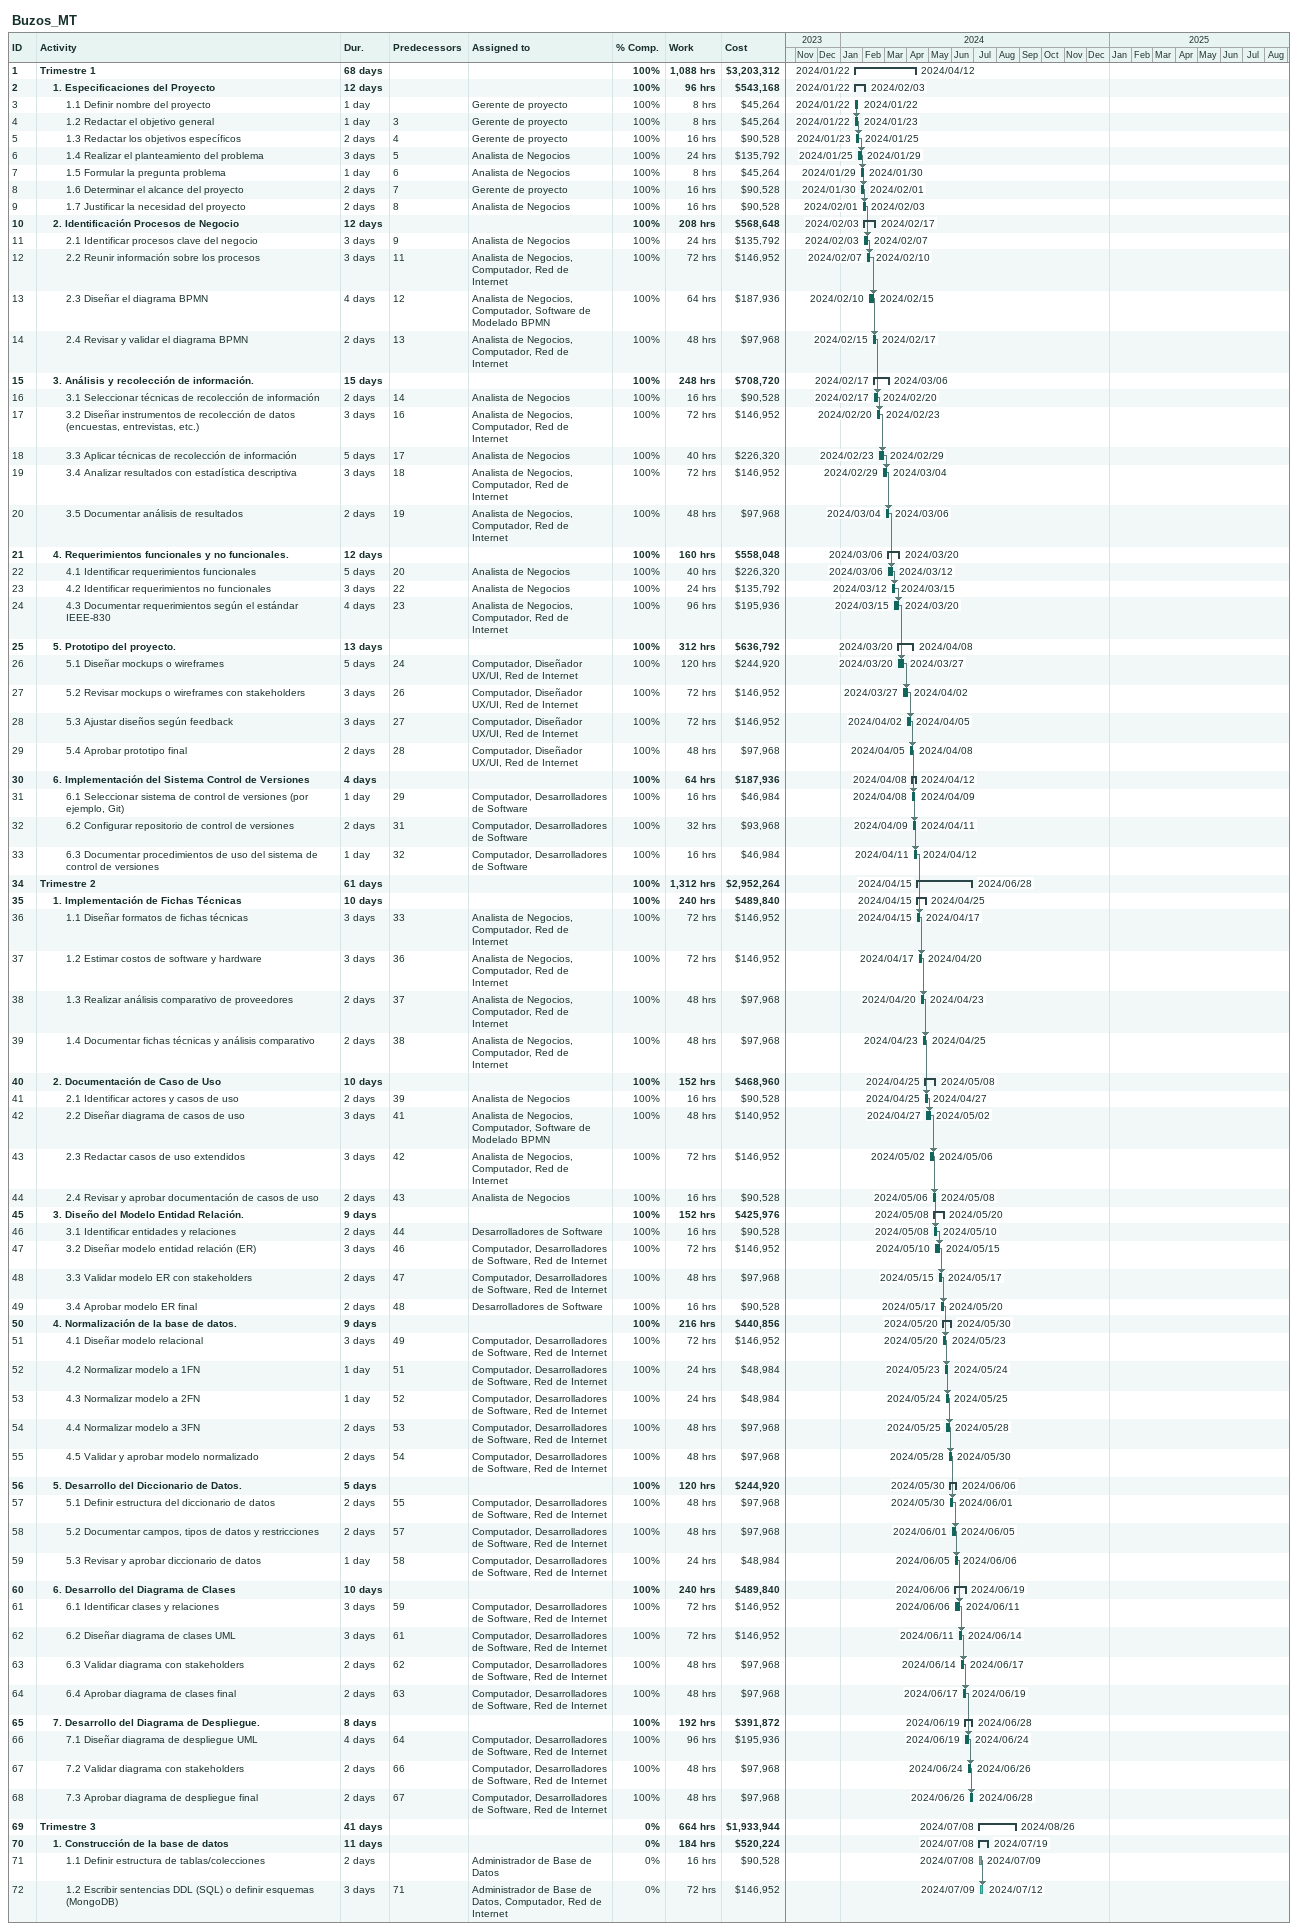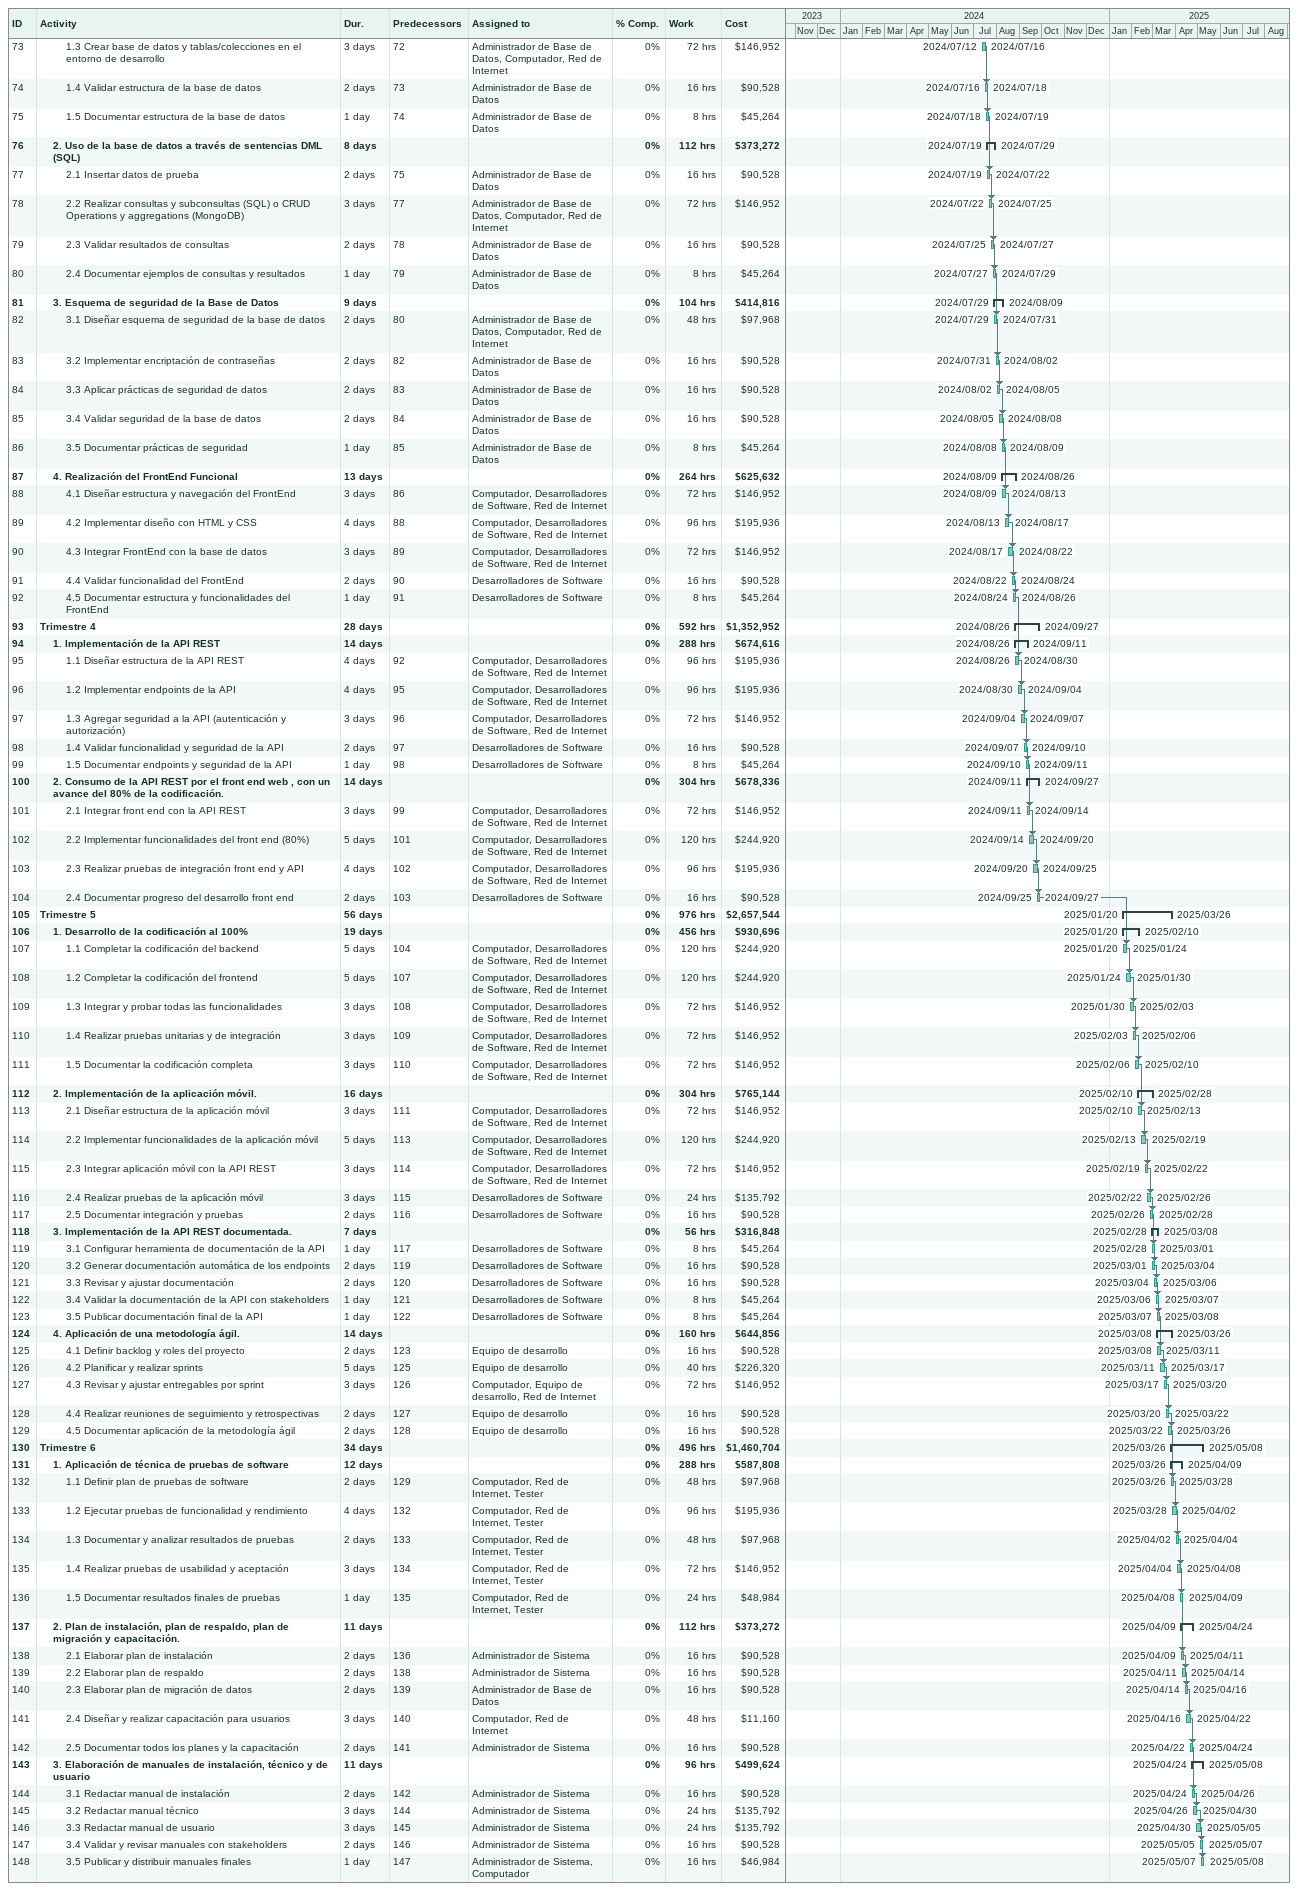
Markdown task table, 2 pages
Buzos_MT

| ID | Level | Task | Duration | Start | Finish | Predecessors | Resources | % complete | Work (h) | Cost ($) |
|---|---|---|---|---|---|---|---|---|---|---|
| 1 | 1 | **Trimestre 1** | 68d | 2024-01-22 | 2024-04-12 |  |  | 100 | 1088 | 3203312 |
| 2 | 2 | **1. Especificaciones del Proyecto** | 12d | 2024-01-22 | 2024-02-03 |  |  | 100 | 96 | 543168 |
| 3 | 3 | 1.1 Definir nombre del proyecto | 1d | 2024-01-22 | 2024-01-22 |  | Gerente de proyecto | 100 | 8 | 45264 |
| 4 | 3 | 1.2 Redactar el objetivo general | 1d | 2024-01-22 | 2024-01-23 | 3 | Gerente de proyecto | 100 | 8 | 45264 |
| 5 | 3 | 1.3 Redactar los objetivos específicos | 2d | 2024-01-23 | 2024-01-25 | 4 | Gerente de proyecto | 100 | 16 | 90528 |
| 6 | 3 | 1.4 Realizar el planteamiento del problema | 3d | 2024-01-25 | 2024-01-29 | 5 | Analista de Negocios | 100 | 24 | 135792 |
| 7 | 3 | 1.5 Formular la pregunta problema | 1d | 2024-01-29 | 2024-01-30 | 6 | Analista de Negocios | 100 | 8 | 45264 |
| 8 | 3 | 1.6 Determinar el alcance del proyecto | 2d | 2024-01-30 | 2024-02-01 | 7 | Gerente de proyecto | 100 | 16 | 90528 |
| 9 | 3 | 1.7 Justificar la necesidad del proyecto | 2d | 2024-02-01 | 2024-02-03 | 8 | Analista de Negocios | 100 | 16 | 90528 |
| 10 | 2 | **2. Identificación Procesos de Negocio** | 12d | 2024-02-03 | 2024-02-17 |  |  | 100 | 208 | 568648 |
| 11 | 3 | 2.1 Identificar procesos clave del negocio | 3d | 2024-02-03 | 2024-02-07 | 9 | Analista de Negocios | 100 | 24 | 135792 |
| 12 | 3 | 2.2 Reunir información sobre los procesos | 3d | 2024-02-07 | 2024-02-10 | 11 | Analista de Negocios, Computador, Red de Internet | 100 | 72 | 146952 |
| 13 | 3 | 2.3 Diseñar el diagrama BPMN | 4d | 2024-02-10 | 2024-02-15 | 12 | Analista de Negocios, Computador, Software de Modelado BPMN | 100 | 64 | 187936 |
| 14 | 3 | 2.4 Revisar y validar el diagrama BPMN | 2d | 2024-02-15 | 2024-02-17 | 13 | Analista de Negocios, Computador, Red de Internet | 100 | 48 | 97968 |
| 15 | 2 | **3. Análisis y recolección de información.** | 15d | 2024-02-17 | 2024-03-06 |  |  | 100 | 248 | 708720 |
| 16 | 3 | 3.1 Seleccionar técnicas de recolección de información | 2d | 2024-02-17 | 2024-02-20 | 14 | Analista de Negocios | 100 | 16 | 90528 |
| 17 | 3 | 3.2 Diseñar instrumentos de recolección de datos (encuestas, entrevistas, etc.) | 3d | 2024-02-20 | 2024-02-23 | 16 | Analista de Negocios, Computador, Red de Internet | 100 | 72 | 146952 |
| 18 | 3 | 3.3 Aplicar técnicas de recolección de información | 5d | 2024-02-23 | 2024-02-29 | 17 | Analista de Negocios | 100 | 40 | 226320 |
| 19 | 3 | 3.4 Analizar resultados con estadística descriptiva | 3d | 2024-02-29 | 2024-03-04 | 18 | Analista de Negocios, Computador, Red de Internet | 100 | 72 | 146952 |
| 20 | 3 | 3.5 Documentar análisis de resultados | 2d | 2024-03-04 | 2024-03-06 | 19 | Analista de Negocios, Computador, Red de Internet | 100 | 48 | 97968 |
| 21 | 2 | **4. Requerimientos funcionales y no funcionales.** | 12d | 2024-03-06 | 2024-03-20 |  |  | 100 | 160 | 558048 |
| 22 | 3 | 4.1 Identificar requerimientos funcionales | 5d | 2024-03-06 | 2024-03-12 | 20 | Analista de Negocios | 100 | 40 | 226320 |
| 23 | 3 | 4.2 Identificar requerimientos no funcionales | 3d | 2024-03-12 | 2024-03-15 | 22 | Analista de Negocios | 100 | 24 | 135792 |
| 24 | 3 | 4.3 Documentar requerimientos según el estándar IEEE-830 | 4d | 2024-03-15 | 2024-03-20 | 23 | Analista de Negocios, Computador, Red de Internet | 100 | 96 | 195936 |
| 25 | 2 | **5. Prototipo del proyecto.** | 13d | 2024-03-20 | 2024-04-08 |  |  | 100 | 312 | 636792 |
| 26 | 3 | 5.1 Diseñar mockups o wireframes | 5d | 2024-03-20 | 2024-03-27 | 24 | Computador, Diseñador UX/UI, Red de Internet | 100 | 120 | 244920 |
| 27 | 3 | 5.2 Revisar mockups o wireframes con stakeholders | 3d | 2024-03-27 | 2024-04-02 | 26 | Computador, Diseñador UX/UI, Red de Internet | 100 | 72 | 146952 |
| 28 | 3 | 5.3 Ajustar diseños según feedback | 3d | 2024-04-02 | 2024-04-05 | 27 | Computador, Diseñador UX/UI, Red de Internet | 100 | 72 | 146952 |
| 29 | 3 | 5.4 Aprobar prototipo final | 2d | 2024-04-05 | 2024-04-08 | 28 | Computador, Diseñador UX/UI, Red de Internet | 100 | 48 | 97968 |
| 30 | 2 | **6. Implementación del Sistema Control de Versiones** | 4d | 2024-04-08 | 2024-04-12 |  |  | 100 | 64 | 187936 |
| 31 | 3 | 6.1 Seleccionar sistema de control de versiones (por ejemplo, Git) | 1d | 2024-04-08 | 2024-04-09 | 29 | Computador, Desarrolladores de Software | 100 | 16 | 46984 |
| 32 | 3 | 6.2 Configurar repositorio de control de versiones | 2d | 2024-04-09 | 2024-04-11 | 31 | Computador, Desarrolladores de Software | 100 | 32 | 93968 |
| 33 | 3 | 6.3 Documentar procedimientos de uso del sistema de control de versiones | 1d | 2024-04-11 | 2024-04-12 | 32 | Computador, Desarrolladores de Software | 100 | 16 | 46984 |
| 34 | 1 | **Trimestre 2** | 61d | 2024-04-15 | 2024-06-28 |  |  | 100 | 1312 | 2952264 |
| 35 | 2 | **1. Implementación de Fichas Técnicas** | 10d | 2024-04-15 | 2024-04-25 |  |  | 100 | 240 | 489840 |
| 36 | 3 | 1.1 Diseñar formatos de fichas técnicas | 3d | 2024-04-15 | 2024-04-17 | 33 | Analista de Negocios, Computador, Red de Internet | 100 | 72 | 146952 |
| 37 | 3 | 1.2 Estimar costos de software y hardware | 3d | 2024-04-17 | 2024-04-20 | 36 | Analista de Negocios, Computador, Red de Internet | 100 | 72 | 146952 |
| 38 | 3 | 1.3 Realizar análisis comparativo de proveedores | 2d | 2024-04-20 | 2024-04-23 | 37 | Analista de Negocios, Computador, Red de Internet | 100 | 48 | 97968 |
| 39 | 3 | 1.4 Documentar fichas técnicas y análisis comparativo | 2d | 2024-04-23 | 2024-04-25 | 38 | Analista de Negocios, Computador, Red de Internet | 100 | 48 | 97968 |
| 40 | 2 | **2. Documentación de Caso de Uso** | 10d | 2024-04-25 | 2024-05-08 |  |  | 100 | 152 | 468960 |
| 41 | 3 | 2.1 Identificar actores y casos de uso | 2d | 2024-04-25 | 2024-04-27 | 39 | Analista de Negocios | 100 | 16 | 90528 |
| 42 | 3 | 2.2 Diseñar diagrama de casos de uso | 3d | 2024-04-27 | 2024-05-02 | 41 | Analista de Negocios, Computador, Software de Modelado BPMN | 100 | 48 | 140952 |
| 43 | 3 | 2.3 Redactar casos de uso extendidos | 3d | 2024-05-02 | 2024-05-06 | 42 | Analista de Negocios, Computador, Red de Internet | 100 | 72 | 146952 |
| 44 | 3 | 2.4 Revisar y aprobar documentación de casos de uso | 2d | 2024-05-06 | 2024-05-08 | 43 | Analista de Negocios | 100 | 16 | 90528 |
| 45 | 2 | **3. Diseño del Modelo Entidad Relación.** | 9d | 2024-05-08 | 2024-05-20 |  |  | 100 | 152 | 425976 |
| 46 | 3 | 3.1 Identificar entidades y relaciones | 2d | 2024-05-08 | 2024-05-10 | 44 | Desarrolladores de Software | 100 | 16 | 90528 |
| 47 | 3 | 3.2 Diseñar modelo entidad relación (ER) | 3d | 2024-05-10 | 2024-05-15 | 46 | Computador, Desarrolladores de Software, Red de Internet | 100 | 72 | 146952 |
| 48 | 3 | 3.3 Validar modelo ER con stakeholders | 2d | 2024-05-15 | 2024-05-17 | 47 | Computador, Desarrolladores de Software, Red de Internet | 100 | 48 | 97968 |
| 49 | 3 | 3.4 Aprobar modelo ER final | 2d | 2024-05-17 | 2024-05-20 | 48 | Desarrolladores de Software | 100 | 16 | 90528 |
| 50 | 2 | **4. Normalización de la base de datos.** | 9d | 2024-05-20 | 2024-05-30 |  |  | 100 | 216 | 440856 |
| 51 | 3 | 4.1 Diseñar modelo relacional | 3d | 2024-05-20 | 2024-05-23 | 49 | Computador, Desarrolladores de Software, Red de Internet | 100 | 72 | 146952 |
| 52 | 3 | 4.2 Normalizar modelo a 1FN | 1d | 2024-05-23 | 2024-05-24 | 51 | Computador, Desarrolladores de Software, Red de Internet | 100 | 24 | 48984 |
| 53 | 3 | 4.3 Normalizar modelo a 2FN | 1d | 2024-05-24 | 2024-05-25 | 52 | Computador, Desarrolladores de Software, Red de Internet | 100 | 24 | 48984 |
| 54 | 3 | 4.4 Normalizar modelo a 3FN | 2d | 2024-05-25 | 2024-05-28 | 53 | Computador, Desarrolladores de Software, Red de Internet | 100 | 48 | 97968 |
| 55 | 3 | 4.5 Validar y aprobar modelo normalizado | 2d | 2024-05-28 | 2024-05-30 | 54 | Computador, Desarrolladores de Software, Red de Internet | 100 | 48 | 97968 |
| 56 | 2 | **5. Desarrollo del Diccionario de Datos.** | 5d | 2024-05-30 | 2024-06-06 |  |  | 100 | 120 | 244920 |
| 57 | 3 | 5.1 Definir estructura del diccionario de datos | 2d | 2024-05-30 | 2024-06-01 | 55 | Computador, Desarrolladores de Software, Red de Internet | 100 | 48 | 97968 |
| 58 | 3 | 5.2 Documentar campos, tipos de datos y restricciones | 2d | 2024-06-01 | 2024-06-05 | 57 | Computador, Desarrolladores de Software, Red de Internet | 100 | 48 | 97968 |
| 59 | 3 | 5.3 Revisar y aprobar diccionario de datos | 1d | 2024-06-05 | 2024-06-06 | 58 | Computador, Desarrolladores de Software, Red de Internet | 100 | 24 | 48984 |
| 60 | 2 | **6. Desarrollo del Diagrama de Clases** | 10d | 2024-06-06 | 2024-06-19 |  |  | 100 | 240 | 489840 |
| 61 | 3 | 6.1 Identificar clases y relaciones | 3d | 2024-06-06 | 2024-06-11 | 59 | Computador, Desarrolladores de Software, Red de Internet | 100 | 72 | 146952 |
| 62 | 3 | 6.2 Diseñar diagrama de clases UML | 3d | 2024-06-11 | 2024-06-14 | 61 | Computador, Desarrolladores de Software, Red de Internet | 100 | 72 | 146952 |
| 63 | 3 | 6.3 Validar diagrama con stakeholders | 2d | 2024-06-14 | 2024-06-17 | 62 | Computador, Desarrolladores de Software, Red de Internet | 100 | 48 | 97968 |
| 64 | 3 | 6.4 Aprobar diagrama de clases final | 2d | 2024-06-17 | 2024-06-19 | 63 | Computador, Desarrolladores de Software, Red de Internet | 100 | 48 | 97968 |
| 65 | 2 | **7. Desarrollo del Diagrama de Despliegue.** | 8d | 2024-06-19 | 2024-06-28 |  |  | 100 | 192 | 391872 |
| 66 | 3 | 7.1 Diseñar diagrama de despliegue UML | 4d | 2024-06-19 | 2024-06-24 | 64 | Computador, Desarrolladores de Software, Red de Internet | 100 | 96 | 195936 |
| 67 | 3 | 7.2 Validar diagrama con stakeholders | 2d | 2024-06-24 | 2024-06-26 | 66 | Computador, Desarrolladores de Software, Red de Internet | 100 | 48 | 97968 |
| 68 | 3 | 7.3 Aprobar diagrama de despliegue final | 2d | 2024-06-26 | 2024-06-28 | 67 | Computador, Desarrolladores de Software, Red de Internet | 100 | 48 | 97968 |
| 69 | 1 | **Trimestre 3** | 41d | 2024-07-08 | 2024-08-26 |  |  | 0 | 664 | 1933944 |
| 70 | 2 | **1. Construcción de la base de datos** | 11d | 2024-07-08 | 2024-07-19 |  |  | 0 | 184 | 520224 |
| 71 | 3 | 1.1 Definir estructura de tablas/colecciones | 2d | 2024-07-08 | 2024-07-09 |  | Administrador de Base de Datos | 0 | 16 | 90528 |
| 72 | 3 | 1.2 Escribir sentencias DDL (SQL) o definir esquemas (MongoDB) | 3d | 2024-07-09 | 2024-07-12 | 71 | Administrador de Base de Datos, Computador, Red de Internet | 0 | 72 | 146952 |
| 73 | 3 | 1.3 Crear base de datos y tablas/colecciones en el entorno de desarrollo | 3d | 2024-07-12 | 2024-07-16 | 72 | Administrador de Base de Datos, Computador, Red de Internet | 0 | 72 | 146952 |
| 74 | 3 | 1.4 Validar estructura de la base de datos | 2d | 2024-07-16 | 2024-07-18 | 73 | Administrador de Base de Datos | 0 | 16 | 90528 |
| 75 | 3 | 1.5 Documentar estructura de la base de datos | 1d | 2024-07-18 | 2024-07-19 | 74 | Administrador de Base de Datos | 0 | 8 | 45264 |
| 76 | 2 | **2. Uso de la base de datos a través de sentencias DML (SQL)** | 8d | 2024-07-19 | 2024-07-29 |  |  | 0 | 112 | 373272 |
| 77 | 3 | 2.1 Insertar datos de prueba | 2d | 2024-07-19 | 2024-07-22 | 75 | Administrador de Base de Datos | 0 | 16 | 90528 |
| 78 | 3 | 2.2 Realizar consultas y subconsultas (SQL) o CRUD Operations y aggregations (MongoDB) | 3d | 2024-07-22 | 2024-07-25 | 77 | Administrador de Base de Datos, Computador, Red de Internet | 0 | 72 | 146952 |
| 79 | 3 | 2.3 Validar resultados de consultas | 2d | 2024-07-25 | 2024-07-27 | 78 | Administrador de Base de Datos | 0 | 16 | 90528 |
| 80 | 3 | 2.4 Documentar ejemplos de consultas y resultados | 1d | 2024-07-27 | 2024-07-29 | 79 | Administrador de Base de Datos | 0 | 8 | 45264 |
| 81 | 2 | **3. Esquema de seguridad de la Base de Datos** | 9d | 2024-07-29 | 2024-08-09 |  |  | 0 | 104 | 414816 |
| 82 | 3 | 3.1 Diseñar esquema de seguridad de la base de datos | 2d | 2024-07-29 | 2024-07-31 | 80 | Administrador de Base de Datos, Computador, Red de Internet | 0 | 48 | 97968 |
| 83 | 3 | 3.2 Implementar encriptación de contraseñas | 2d | 2024-07-31 | 2024-08-02 | 82 | Administrador de Base de Datos | 0 | 16 | 90528 |
| 84 | 3 | 3.3 Aplicar prácticas de seguridad de datos | 2d | 2024-08-02 | 2024-08-05 | 83 | Administrador de Base de Datos | 0 | 16 | 90528 |
| 85 | 3 | 3.4 Validar seguridad de la base de datos | 2d | 2024-08-05 | 2024-08-08 | 84 | Administrador de Base de Datos | 0 | 16 | 90528 |
| 86 | 3 | 3.5 Documentar prácticas de seguridad | 1d | 2024-08-08 | 2024-08-09 | 85 | Administrador de Base de Datos | 0 | 8 | 45264 |
| 87 | 2 | **4. Realización del FrontEnd Funcional** | 13d | 2024-08-09 | 2024-08-26 |  |  | 0 | 264 | 625632 |
| 88 | 3 | 4.1 Diseñar estructura y navegación del FrontEnd | 3d | 2024-08-09 | 2024-08-13 | 86 | Computador, Desarrolladores de Software, Red de Internet | 0 | 72 | 146952 |
| 89 | 3 | 4.2 Implementar diseño con HTML y CSS | 4d | 2024-08-13 | 2024-08-17 | 88 | Computador, Desarrolladores de Software, Red de Internet | 0 | 96 | 195936 |
| 90 | 3 | 4.3 Integrar FrontEnd con la base de datos | 3d | 2024-08-17 | 2024-08-22 | 89 | Computador, Desarrolladores de Software, Red de Internet | 0 | 72 | 146952 |
| 91 | 3 | 4.4 Validar funcionalidad del FrontEnd | 2d | 2024-08-22 | 2024-08-24 | 90 | Desarrolladores de Software | 0 | 16 | 90528 |
| 92 | 3 | 4.5 Documentar estructura y funcionalidades del FrontEnd | 1d | 2024-08-24 | 2024-08-26 | 91 | Desarrolladores de Software | 0 | 8 | 45264 |
| 93 | 1 | **Trimestre 4** | 28d | 2024-08-26 | 2024-09-27 |  |  | 0 | 592 | 1352952 |
| 94 | 2 | **1. Implementación de la API REST** | 14d | 2024-08-26 | 2024-09-11 |  |  | 0 | 288 | 674616 |
| 95 | 3 | 1.1 Diseñar estructura de la API REST | 4d | 2024-08-26 | 2024-08-30 | 92 | Computador, Desarrolladores de Software, Red de Internet | 0 | 96 | 195936 |
| 96 | 3 | 1.2 Implementar endpoints de la API | 4d | 2024-08-30 | 2024-09-04 | 95 | Computador, Desarrolladores de Software, Red de Internet | 0 | 96 | 195936 |
| 97 | 3 | 1.3 Agregar seguridad a la API (autenticación y autorización) | 3d | 2024-09-04 | 2024-09-07 | 96 | Computador, Desarrolladores de Software, Red de Internet | 0 | 72 | 146952 |
| 98 | 3 | 1.4 Validar funcionalidad y seguridad de la API | 2d | 2024-09-07 | 2024-09-10 | 97 | Desarrolladores de Software | 0 | 16 | 90528 |
| 99 | 3 | 1.5 Documentar endpoints y seguridad de la API | 1d | 2024-09-10 | 2024-09-11 | 98 | Desarrolladores de Software | 0 | 8 | 45264 |
| 100 | 2 | **2. Consumo de la API REST por el front end web , con un avance del 80% de la codificación.** | 14d | 2024-09-11 | 2024-09-27 |  |  | 0 | 304 | 678336 |
| 101 | 3 | 2.1 Integrar front end con la API REST | 3d | 2024-09-11 | 2024-09-14 | 99 | Computador, Desarrolladores de Software, Red de Internet | 0 | 72 | 146952 |
| 102 | 3 | 2.2 Implementar funcionalidades del front end (80%) | 5d | 2024-09-14 | 2024-09-20 | 101 | Computador, Desarrolladores de Software, Red de Internet | 0 | 120 | 244920 |
| 103 | 3 | 2.3 Realizar pruebas de integración front end y API | 4d | 2024-09-20 | 2024-09-25 | 102 | Computador, Desarrolladores de Software, Red de Internet | 0 | 96 | 195936 |
| 104 | 3 | 2.4 Documentar progreso del desarrollo front end | 2d | 2024-09-25 | 2024-09-27 | 103 | Desarrolladores de Software | 0 | 16 | 90528 |
| 105 | 1 | **Trimestre 5** | 56d | 2025-01-20 | 2025-03-26 |  |  | 0 | 976 | 2657544 |
| 106 | 2 | **1. Desarrollo de la codificación al 100%** | 19d | 2025-01-20 | 2025-02-10 |  |  | 0 | 456 | 930696 |
| 107 | 3 | 1.1 Completar la codificación del backend | 5d | 2025-01-20 | 2025-01-24 | 104 | Computador, Desarrolladores de Software, Red de Internet | 0 | 120 | 244920 |
| 108 | 3 | 1.2 Completar la codificación del frontend | 5d | 2025-01-24 | 2025-01-30 | 107 | Computador, Desarrolladores de Software, Red de Internet | 0 | 120 | 244920 |
| 109 | 3 | 1.3 Integrar y probar todas las funcionalidades | 3d | 2025-01-30 | 2025-02-03 | 108 | Computador, Desarrolladores de Software, Red de Internet | 0 | 72 | 146952 |
| 110 | 3 | 1.4 Realizar pruebas unitarias y de integración | 3d | 2025-02-03 | 2025-02-06 | 109 | Computador, Desarrolladores de Software, Red de Internet | 0 | 72 | 146952 |
| 111 | 3 | 1.5 Documentar la codificación completa | 3d | 2025-02-06 | 2025-02-10 | 110 | Computador, Desarrolladores de Software, Red de Internet | 0 | 72 | 146952 |
| 112 | 2 | **2. Implementación de la aplicación móvil.** | 16d | 2025-02-10 | 2025-02-28 |  |  | 0 | 304 | 765144 |
| 113 | 3 | 2.1 Diseñar estructura de la aplicación móvil | 3d | 2025-02-10 | 2025-02-13 | 111 | Computador, Desarrolladores de Software, Red de Internet | 0 | 72 | 146952 |
| 114 | 3 | 2.2 Implementar funcionalidades de la aplicación móvil | 5d | 2025-02-13 | 2025-02-19 | 113 | Computador, Desarrolladores de Software, Red de Internet | 0 | 120 | 244920 |
| 115 | 3 | 2.3 Integrar aplicación móvil con la API REST | 3d | 2025-02-19 | 2025-02-22 | 114 | Computador, Desarrolladores de Software, Red de Internet | 0 | 72 | 146952 |
| 116 | 3 | 2.4 Realizar pruebas de la aplicación móvil | 3d | 2025-02-22 | 2025-02-26 | 115 | Desarrolladores de Software | 0 | 24 | 135792 |
| 117 | 3 | 2.5 Documentar integración y pruebas | 2d | 2025-02-26 | 2025-02-28 | 116 | Desarrolladores de Software | 0 | 16 | 90528 |
| 118 | 2 | **3. Implementación de la API REST documentada.** | 7d | 2025-02-28 | 2025-03-08 |  |  | 0 | 56 | 316848 |
| 119 | 3 | 3.1 Configurar herramienta de documentación de la API | 1d | 2025-02-28 | 2025-03-01 | 117 | Desarrolladores de Software | 0 | 8 | 45264 |
| 120 | 3 | 3.2 Generar documentación automática de los endpoints | 2d | 2025-03-01 | 2025-03-04 | 119 | Desarrolladores de Software | 0 | 16 | 90528 |
| 121 | 3 | 3.3 Revisar y ajustar documentación | 2d | 2025-03-04 | 2025-03-06 | 120 | Desarrolladores de Software | 0 | 16 | 90528 |
| 122 | 3 | 3.4 Validar la documentación de la API con stakeholders | 1d | 2025-03-06 | 2025-03-07 | 121 | Desarrolladores de Software | 0 | 8 | 45264 |
| 123 | 3 | 3.5 Publicar documentación final de la API | 1d | 2025-03-07 | 2025-03-08 | 122 | Desarrolladores de Software | 0 | 8 | 45264 |
| 124 | 2 | **4. Aplicación de una metodología ágil.** | 14d | 2025-03-08 | 2025-03-26 |  |  | 0 | 160 | 644856 |
| 125 | 3 | 4.1 Definir backlog y roles del proyecto | 2d | 2025-03-08 | 2025-03-11 | 123 | Equipo de desarrollo | 0 | 16 | 90528 |
| 126 | 3 | 4.2 Planificar y realizar sprints | 5d | 2025-03-11 | 2025-03-17 | 125 | Equipo de desarrollo | 0 | 40 | 226320 |
| 127 | 3 | 4.3 Revisar y ajustar entregables por sprint | 3d | 2025-03-17 | 2025-03-20 | 126 | Computador, Equipo de desarrollo, Red de Internet | 0 | 72 | 146952 |
| 128 | 3 | 4.4 Realizar reuniones de seguimiento y retrospectivas | 2d | 2025-03-20 | 2025-03-22 | 127 | Equipo de desarrollo | 0 | 16 | 90528 |
| 129 | 3 | 4.5 Documentar aplicación de la metodología ágil | 2d | 2025-03-22 | 2025-03-26 | 128 | Equipo de desarrollo | 0 | 16 | 90528 |
| 130 | 1 | **Trimestre 6** | 34d | 2025-03-26 | 2025-05-08 |  |  | 0 | 496 | 1460704 |
| 131 | 2 | **1. Aplicación de técnica de pruebas de software** | 12d | 2025-03-26 | 2025-04-09 |  |  | 0 | 288 | 587808 |
| 132 | 3 | 1.1 Definir plan de pruebas de software | 2d | 2025-03-26 | 2025-03-28 | 129 | Computador, Red de Internet, Tester | 0 | 48 | 97968 |
| 133 | 3 | 1.2 Ejecutar pruebas de funcionalidad y rendimiento | 4d | 2025-03-28 | 2025-04-02 | 132 | Computador, Red de Internet, Tester | 0 | 96 | 195936 |
| 134 | 3 | 1.3 Documentar y analizar resultados de pruebas | 2d | 2025-04-02 | 2025-04-04 | 133 | Computador, Red de Internet, Tester | 0 | 48 | 97968 |
| 135 | 3 | 1.4 Realizar pruebas de usabilidad y aceptación | 3d | 2025-04-04 | 2025-04-08 | 134 | Computador, Red de Internet, Tester | 0 | 72 | 146952 |
| 136 | 3 | 1.5 Documentar resultados finales de pruebas | 1d | 2025-04-08 | 2025-04-09 | 135 | Computador, Red de Internet, Tester | 0 | 24 | 48984 |
| 137 | 2 | **2. Plan de instalación, plan de respaldo, plan de migración y capacitación.** | 11d | 2025-04-09 | 2025-04-24 |  |  | 0 | 112 | 373272 |
| 138 | 3 | 2.1 Elaborar plan de instalación | 2d | 2025-04-09 | 2025-04-11 | 136 | Administrador de Sistema | 0 | 16 | 90528 |
| 139 | 3 | 2.2 Elaborar plan de respaldo | 2d | 2025-04-11 | 2025-04-14 | 138 | Administrador de Sistema | 0 | 16 | 90528 |
| 140 | 3 | 2.3 Elaborar plan de migración de datos | 2d | 2025-04-14 | 2025-04-16 | 139 | Administrador de Base de Datos | 0 | 16 | 90528 |
| 141 | 3 | 2.4 Diseñar y realizar capacitación para usuarios | 3d | 2025-04-16 | 2025-04-22 | 140 | Computador, Red de Internet | 0 | 48 | 11160 |
| 142 | 3 | 2.5 Documentar todos los planes y la capacitación | 2d | 2025-04-22 | 2025-04-24 | 141 | Administrador de Sistema | 0 | 16 | 90528 |
| 143 | 2 | **3. Elaboración de manuales de instalación, técnico y de usuario** | 11d | 2025-04-24 | 2025-05-08 |  |  | 0 | 96 | 499624 |
| 144 | 3 | 3.1 Redactar manual de instalación | 2d | 2025-04-24 | 2025-04-26 | 142 | Administrador de Sistema | 0 | 16 | 90528 |
| 145 | 3 | 3.2 Redactar manual técnico | 3d | 2025-04-26 | 2025-04-30 | 144 | Administrador de Sistema | 0 | 24 | 135792 |
| 146 | 3 | 3.3 Redactar manual de usuario | 3d | 2025-04-30 | 2025-05-05 | 145 | Administrador de Sistema | 0 | 24 | 135792 |
| 147 | 3 | 3.4 Validar y revisar manuales con stakeholders | 2d | 2025-05-05 | 2025-05-07 | 146 | Administrador de Sistema | 0 | 16 | 90528 |
| 148 | 3 | 3.5 Publicar y distribuir manuales finales | 1d | 2025-05-07 | 2025-05-08 | 147 | Administrador de Sistema, Computador | 0 | 16 | 46984 |
